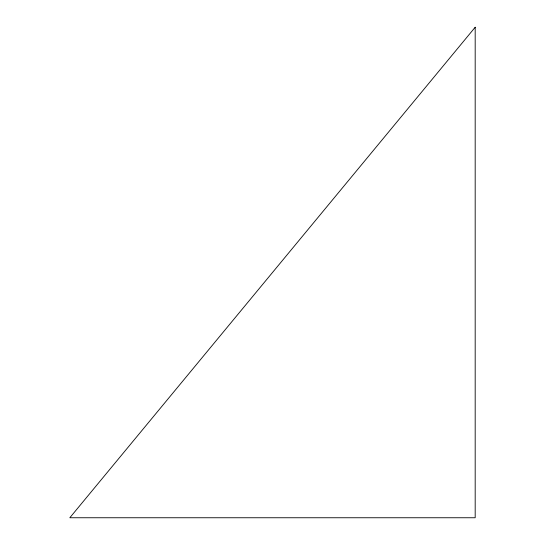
<?xml version="1.0" encoding="UTF-8"?>
<svg xmlns="http://www.w3.org/2000/svg" width="545" height="545" viewBox="0 0 545 545"><rect width="100%" height="100%" fill="white"/><g stroke="black" fill="none" stroke-linecap="round" stroke-linejoin="round"><path stroke-width="0.82" d="M475.185 27.25L69.815 517.75L475.185 517.75L475.185 27.25"/></g></svg>
